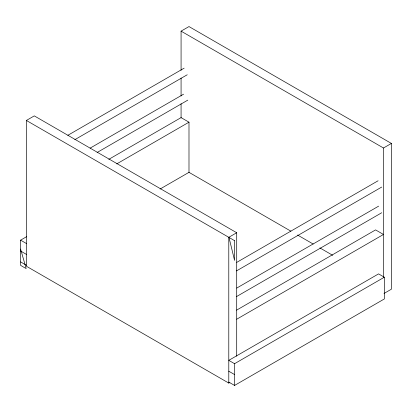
<?xml version="1.0" encoding="UTF-8"?>
<svg xmlns="http://www.w3.org/2000/svg" width="412" height="412" viewBox="0 0 412 412"><rect width="100%" height="100%" fill="white"/><g stroke="black" fill="none" stroke-linecap="round" stroke-linejoin="round"><path stroke-width="0.62" d="M229.845 382.475L228.789 383.083L26.378 266.224L26.378 120.453L34.294 115.885L236.704 232.744L236.704 356.195M181.074 70.313L181.074 31.142L188.99 26.569L391.4 143.433L391.4 289.198L384.01 293.468M67.856 135.301L184.159 68.155M74.824 139.663L187.233 74.768M90.115 148.145L183.597 94.173M97.083 152.507L187.79 100.142M108.794 159.341L181.074 117.616L188.99 122.184L188.99 172.556M116.714 163.914L188.99 122.184M20.6 249.054L26.162 268.567L20.6 265.359L20.6 240.155L26.723 236.622M160.077 189.031L188.99 172.34L290.913 231.183M26.378 120.453L228.789 237.312L236.704 232.744M181.074 31.142L383.484 148.001L391.4 143.433M236.751 262.372L378.092 180.77M236.488 270.911L381.723 187.058M236.751 288.065L378.649 206.144M236.488 296.604L381.723 212.752M236.57 310.154L375.569 229.901L383.484 234.474L236.704 319.218M384.339 277.214L378.561 273.882L228.789 360.351L234.562 363.688L384.339 277.214L384.339 298.957L234.562 385.431L228.789 382.094M297.593 235.041L313.187 244.043M319.872 247.9L332.68 255.301M20.6 240.155L26.378 243.492M20.6 251.026L26.378 254.364M228.789 371.222L234.562 374.56M20.6 261.898L26.378 265.235M383.484 148.001L383.484 277.194M234.562 363.688L234.562 385.431M228.789 237.312L228.789 383.083M181.074 78.017L181.074 95.996M181.074 103.706L181.074 117.832M234.562 240.649L229 237.436L234.562 260.415L234.562 240.649"/></g></svg>
